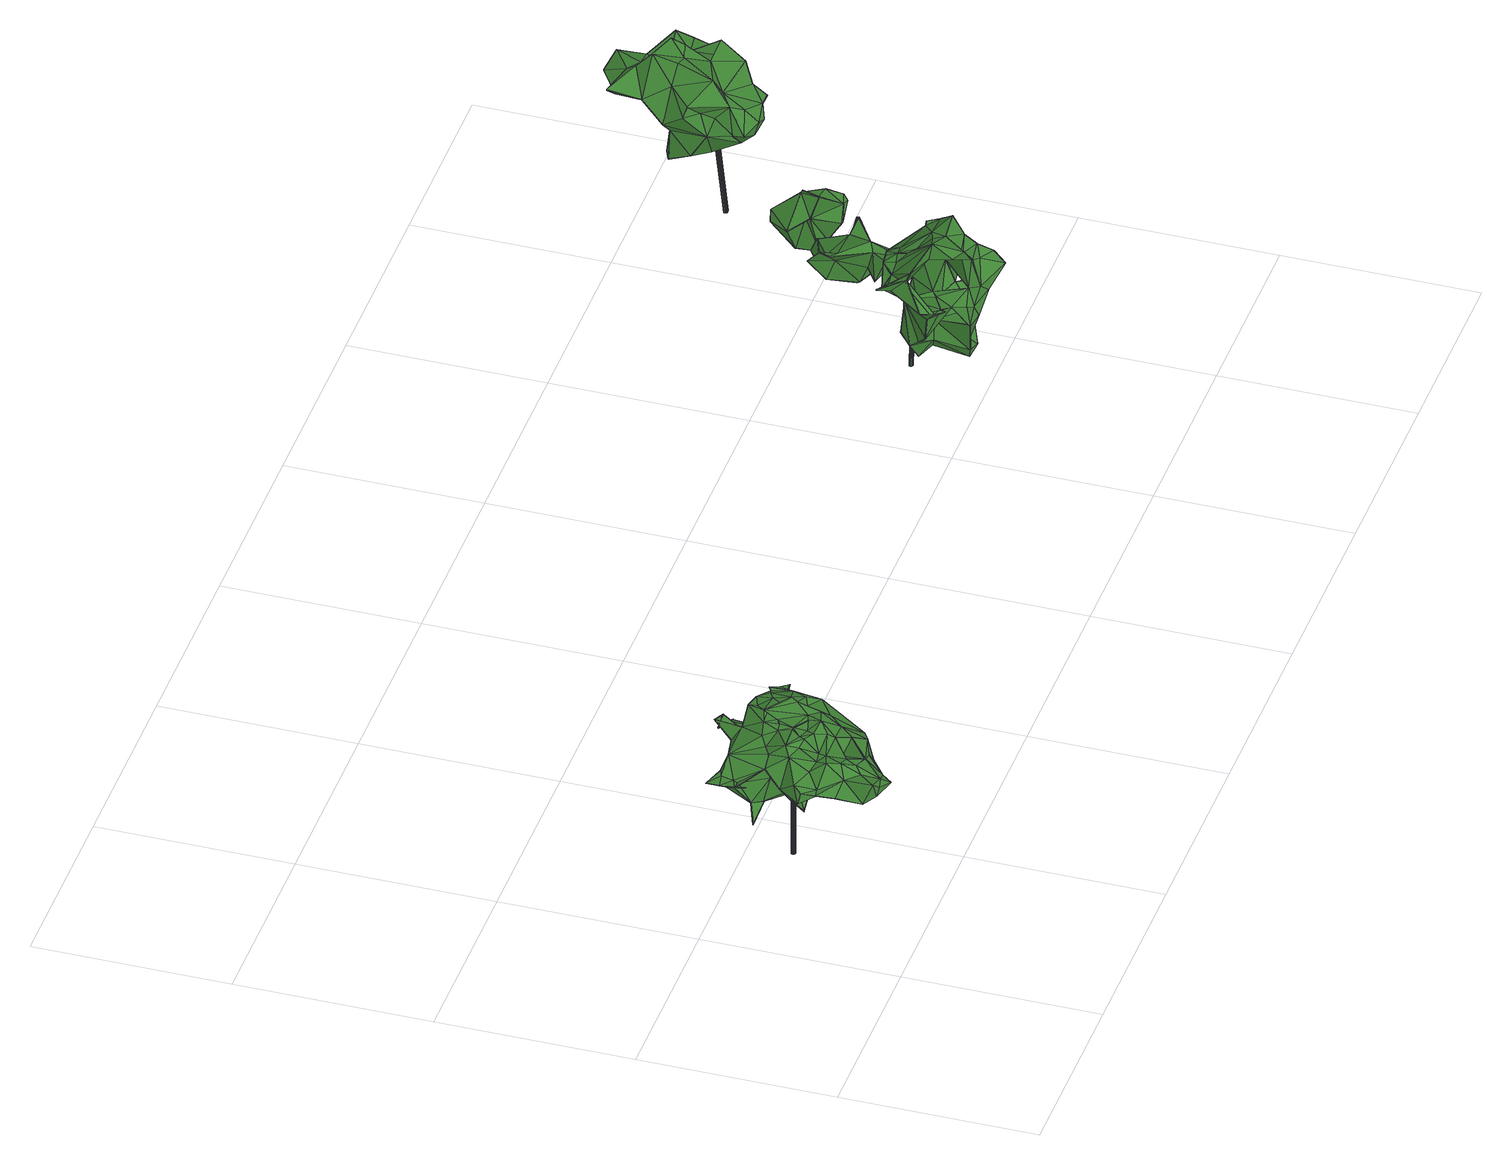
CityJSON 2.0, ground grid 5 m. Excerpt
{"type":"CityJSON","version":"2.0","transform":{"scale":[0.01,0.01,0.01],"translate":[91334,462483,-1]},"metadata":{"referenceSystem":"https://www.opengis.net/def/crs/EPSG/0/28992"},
"CityObjects":{
"tree1":{"type":"SolitaryVegetationObject","attributes":{"gtid":328,"crown_width_m":4.35,"crown_median_z":3.22,"trunk_H_m":3.16,"trunk_DBH_m":0.113,"trunk_radius_m":0.0563,"trunk_base_height_m":0.06,"original_gtid":"334"},"geometry":[{"type":"Solid","lod":"3","boundaries":[[[[0,1,2]],[[3,4,5]],[[6,7,8]],[[4,9,10]],[[11,12,13]],[[14,15,16]],[[17,18,19]],[[20,21,22]],[[3,5,23]],[[24,25,26]],[[27,28,29]],[[30,29,28]],[[31,32,33]],[[34,35,16]],[[26,25,36]],[[14,37,15]],[[38,15,37]],[[39,40,41]],[[42,43,44]],[[45,46,47]],[[36,48,49]],[[50,51,52]],[[52,53,50]],[[54,55,56]],[[54,56,57]],[[58,59,60]],[[61,62,63]],[[64,65,66]],[[67,64,66]],[[68,69,70]],[[4,71,9]],[[72,19,73]],[[74,75,76]],[[77,78,16]],[[79,80,81]],[[78,34,16]],[[82,83,84]],[[85,86,87]],[[85,87,41]],[[71,4,3]],[[88,89,90]],[[19,72,91]],[[92,91,72]],[[93,33,94]],[[95,96,13]],[[97,98,99]],[[99,100,97]],[[2,101,34]],[[102,103,104]],[[102,104,105]],[[54,106,107]],[[55,54,107]],[[108,28,41]],[[109,110,111]],[[112,113,114]],[[115,116,108]],[[99,106,54]],[[117,118,119]],[[34,101,35]],[[90,115,88]],[[16,35,14]],[[41,28,85]],[[36,49,26]],[[49,70,11]],[[120,80,48]],[[121,57,122]],[[123,18,17]],[[67,124,110]],[[57,100,54]],[[99,54,100]],[[125,126,127]],[[119,126,125]],[[128,129,0]],[[130,23,91]],[[131,117,119]],[[132,133,134]],[[135,136,137]],[[135,137,138]],[[107,99,98]],[[139,140,141]],[[0,142,1]],[[0,143,142]],[[68,13,96]],[[131,144,117]],[[70,69,12]],[[31,145,146]],[[147,148,149]],[[89,150,151]],[[152,153,51]],[[10,5,4]],[[99,107,106]],[[97,95,12]],[[84,154,155]],[[83,154,84]],[[94,156,157]],[[158,159,160]],[[128,0,161]],[[128,161,162]],[[163,164,165]],[[112,157,156]],[[112,156,33]],[[166,87,86]],[[16,167,77]],[[8,151,168]],[[8,142,151]],[[169,170,171]],[[172,78,77]],[[59,173,60]],[[78,174,175]],[[71,175,174]],[[122,57,176]],[[131,119,125]],[[70,48,80]],[[49,48,70]],[[9,177,10]],[[178,177,9]],[[162,165,179]],[[180,181,103]],[[80,79,63]],[[93,182,145]],[[171,183,184]],[[185,186,187]],[[138,149,135]],[[149,148,135]],[[162,144,131]],[[100,57,188]],[[35,101,6]],[[189,190,105]],[[147,44,191]],[[192,181,180]],[[34,78,157]],[[193,28,27]],[[194,190,189]],[[194,111,195]],[[148,191,135]],[[14,168,188]],[[196,197,198]],[[40,198,197]],[[40,197,196]],[[178,159,158]],[[123,178,158]],[[199,139,200]],[[139,141,200]],[[201,188,168]],[[175,202,158]],[[43,118,203]],[[43,203,44]],[[204,205,206]],[[25,24,74]],[[147,191,148]],[[20,22,207]],[[208,209,112]],[[9,159,178]],[[51,50,152]],[[145,182,146]],[[103,210,211]],[[212,38,189]],[[212,189,181]],[[163,213,214]],[[192,215,167]],[[216,169,217]],[[134,137,136]],[[218,119,219]],[[218,219,67]],[[220,196,221]],[[3,202,71]],[[139,199,193]],[[60,173,222]],[[60,222,223]],[[8,168,6]],[[66,224,225]],[[20,226,184]],[[12,98,97]],[[227,149,138]],[[9,174,159]],[[135,133,136]],[[228,136,132]],[[53,52,153]],[[172,174,78]],[[38,37,229]],[[14,229,37]],[[23,202,3]],[[5,91,23]],[[227,42,149]],[[67,42,227]],[[23,230,202]],[[231,230,23]],[[196,232,110]],[[218,233,119]],[[98,69,107]],[[142,8,1]],[[58,60,30]],[[2,1,7]],[[178,123,17]],[[173,59,192]],[[123,173,192]],[[59,154,31]],[[58,154,59]],[[124,234,195]],[[235,194,121]],[[149,42,147]],[[44,147,42]],[[41,204,108]],[[230,222,173]],[[39,166,40]],[[115,58,116]],[[212,15,38]],[[208,161,209]],[[0,209,161]],[[236,204,206]],[[158,173,123]],[[204,220,205]],[[237,164,238]],[[168,150,201]],[[202,175,71]],[[239,234,224]],[[105,234,239]],[[32,112,33]],[[193,240,241]],[[193,241,139]],[[242,243,176]],[[242,176,55]],[[157,112,34]],[[193,244,245]],[[168,151,150]],[[132,136,133]],[[51,153,52]],[[100,188,246]],[[77,215,160]],[[172,77,159]],[[237,118,164]],[[105,247,234]],[[248,244,199]],[[193,199,244]],[[192,167,181]],[[75,249,250]],[[14,188,57]],[[195,110,124]],[[11,70,12]],[[58,251,154]],[[90,154,251]],[[64,252,45]],[[204,253,220]],[[171,184,217]],[[171,217,169]],[[77,167,215]],[[15,212,167]],[[15,167,16]],[[115,251,58]],[[90,251,115]],[[118,53,254]],[[168,14,6]],[[14,35,6]],[[199,214,248]],[[255,96,246]],[[2,7,101]],[[224,210,102]],[[103,102,210]],[[13,63,11]],[[122,256,121]],[[6,101,7]],[[12,69,98]],[[191,254,133]],[[135,191,133]],[[153,254,53]],[[153,152,254]],[[133,254,152]],[[163,208,213]],[[162,257,128]],[[34,114,2]],[[169,86,258]],[[216,86,169]],[[24,187,75]],[[184,183,20]],[[259,207,260]],[[261,65,200]],[[261,200,141]],[[200,65,64]],[[18,262,19]],[[245,28,193]],[[115,236,206]],[[263,32,31]],[[132,134,228]],[[100,95,97]],[[264,265,266]],[[118,179,164]],[[117,179,118]],[[204,236,108]],[[176,56,55]],[[267,210,224]],[[27,223,193]],[[19,262,73]],[[261,73,262]],[[64,268,269]],[[176,57,56]],[[195,111,110]],[[80,120,49]],[[245,244,82]],[[81,232,196]],[[159,174,172]],[[92,72,140]],[[141,140,72]],[[79,270,271]],[[207,270,20]],[[253,204,41]],[[196,253,40]],[[103,211,180]],[[18,180,211]],[[81,11,120]],[[36,25,74]],[[218,110,249]],[[67,110,218]],[[112,114,34]],[[266,272,264]],[[50,238,163]],[[137,134,133]],[[137,133,64]],[[228,134,136]],[[71,174,9]],[[31,146,59]],[[59,146,158]],[[273,223,222]],[[175,158,146]],[[163,214,47]],[[163,47,50]],[[68,242,69]],[[92,274,130]],[[33,93,145]],[[33,145,31]],[[242,107,69]],[[242,55,107]],[[246,96,95]],[[79,271,143]],[[63,79,143]],[[265,255,188]],[[157,78,94]],[[67,219,43]],[[53,237,50]],[[220,253,196]],[[244,214,213]],[[198,40,184]],[[74,81,120]],[[42,67,43]],[[40,217,184]],[[24,185,187]],[[17,19,91]],[[11,63,62]],[[10,91,5]],[[130,91,92]],[[39,87,166]],[[47,46,50]],[[142,275,276]],[[86,216,166]],[[263,208,32]],[[82,244,208]],[[82,208,263]],[[7,1,8]],[[180,18,192]],[[123,192,18]],[[108,236,115]],[[240,277,241]],[[14,57,229]],[[163,278,208]],[[203,254,191]],[[80,63,13]],[[254,203,118]],[[201,265,188]],[[45,152,46]],[[122,243,256]],[[11,80,49]],[[196,198,81]],[[161,208,278]],[[121,229,57]],[[224,234,225]],[[162,278,165]],[[161,278,162]],[[165,278,163]],[[266,265,201]],[[255,265,242]],[[264,242,265]],[[242,264,243]],[[94,78,182]],[[94,182,93]],[[248,214,244]],[[133,252,64]],[[151,279,90]],[[155,90,279]],[[155,279,151]],[[175,182,78]],[[155,151,142]],[[137,268,138]],[[227,138,268]],[[196,109,272]],[[94,33,156]],[[189,38,194]],[[194,38,121]],[[21,183,171]],[[261,224,66]],[[237,238,50]],[[261,66,65]],[[67,227,268]],[[155,276,84]],[[223,240,193]],[[257,63,129]],[[257,129,128]],[[141,73,261]],[[195,247,190]],[[263,83,82]],[[212,181,167]],[[124,225,234]],[[109,111,243]],[[243,264,109]],[[184,226,198]],[[206,205,207]],[[67,66,225]],[[67,225,124]],[[234,247,195]],[[81,80,11]],[[151,90,89]],[[125,62,61]],[[125,61,131]],[[239,224,102]],[[239,102,105]],[[160,215,192]],[[103,181,104]],[[88,280,89]],[[259,88,207]],[[207,88,206]],[[259,280,88]],[[64,45,200]],[[131,257,162]],[[139,241,274]],[[255,242,68]],[[255,68,96]],[[261,267,224]],[[140,139,274]],[[140,274,92]],[[72,73,141]],[[240,231,277]],[[23,277,231]],[[130,277,23]],[[130,274,277]],[[208,112,32]],[[61,63,257]],[[61,257,131]],[[127,281,125]],[[41,40,253]],[[202,282,158]],[[45,199,200]],[[283,275,271]],[[109,196,110]],[[264,272,109]],[[38,229,121]],[[220,284,205]],[[207,205,284]],[[150,283,201]],[[201,283,266]],[[272,283,285]],[[266,283,272]],[[249,110,250]],[[74,48,36]],[[152,252,133]],[[45,252,152]],[[21,20,183]],[[249,233,218]],[[283,271,270]],[[155,154,90]],[[283,270,207]],[[223,29,60]],[[30,60,29]],[[119,233,126]],[[127,126,233]],[[127,233,249]],[[250,110,232]],[[249,75,127]],[[27,29,223]],[[62,120,11]],[[49,185,26]],[[26,185,24]],[[125,281,186]],[[250,76,75]],[[39,41,87]],[[75,74,24]],[[281,127,186]],[[81,74,76]],[[260,207,275]],[[271,275,142]],[[0,2,209]],[[142,276,155]],[[207,276,275]],[[115,206,88]],[[53,118,237]],[[169,286,287]],[[262,267,261]],[[259,260,280]],[[146,182,175]],[[0,129,143]],[[63,143,129]],[[44,288,191]],[[267,211,210]],[[280,260,89]],[[89,260,150]],[[285,283,207]],[[118,43,219]],[[220,221,285]],[[118,219,119]],[[199,47,214]],[[22,276,207]],[[260,275,150]],[[283,150,275]],[[271,142,143]],[[31,154,263]],[[263,154,83]],[[285,207,284]],[[285,284,220]],[[50,46,152]],[[274,241,277]],[[244,213,208]],[[231,273,230]],[[240,273,231]],[[245,286,28]],[[85,286,86]],[[287,286,245]],[[82,287,245]],[[287,82,84]],[[28,286,85]],[[268,137,269]],[[86,286,258]],[[169,258,286]],[[158,282,173]],[[230,173,282]],[[230,282,202]],[[45,47,199]],[[2,114,113]],[[209,2,113]],[[209,113,112]],[[198,226,81]],[[79,81,226]],[[127,187,186]],[[75,187,127]],[[79,226,270]],[[22,21,276]],[[21,84,276]],[[232,76,250]],[[232,81,76]],[[20,270,226]],[[70,80,68]],[[68,80,13]],[[165,164,179]],[[12,95,13]],[[246,95,100]],[[189,289,181]],[[105,289,189]],[[111,290,243]],[[243,290,256]],[[188,255,246]],[[122,176,243]],[[67,268,64]],[[159,77,160]],[[59,158,160]],[[59,160,192]],[[185,49,120]],[[125,120,62]],[[186,185,120]],[[186,120,125]],[[291,170,287]],[[169,287,170]],[[272,285,221]],[[272,221,196]],[[240,223,273]],[[291,287,84]],[[247,105,190]],[[21,291,84]],[[120,48,74]],[[235,121,256]],[[235,256,194]],[[64,269,137]],[[91,10,177]],[[91,177,17]],[[17,177,178]],[[216,217,166]],[[166,217,40]],[[163,238,164]],[[273,222,230]],[[194,290,111]],[[256,290,194]],[[144,179,117]],[[162,179,144]],[[28,292,30]],[[58,30,292]],[[58,292,116]],[[108,292,28]],[[116,292,108]],[[18,211,262]],[[267,262,211]],[[190,194,293]],[[171,170,21]],[[291,21,170]],[[105,104,289]],[[181,289,104]],[[190,293,195]],[[195,293,194]],[[203,191,288]],[[44,203,288]],[[294,295,296]],[[294,296,297]],[[297,296,298]],[[297,298,299]],[[296,295,300]],[[296,300,298]],[[298,300,301]],[[298,301,299]],[[300,295,302]],[[300,302,301]],[[301,302,303]],[[301,303,299]],[[302,295,304]],[[302,304,303]],[[303,304,305]],[[303,305,299]],[[304,295,306]],[[304,306,305]],[[305,306,307]],[[305,307,299]],[[306,295,308]],[[306,308,307]],[[307,308,309]],[[307,309,299]],[[308,295,310]],[[308,310,309]],[[309,310,311]],[[309,311,299]],[[310,295,312]],[[310,312,311]],[[311,312,313]],[[311,313,299]],[[312,295,314]],[[312,314,313]],[[313,314,315]],[[313,315,299]],[[314,295,316]],[[314,316,315]],[[315,316,317]],[[315,317,299]],[[316,295,318]],[[316,318,317]],[[317,318,319]],[[317,319,299]],[[318,295,320]],[[318,320,319]],[[319,320,321]],[[319,321,299]],[[320,295,322]],[[320,322,321]],[[321,322,323]],[[321,323,299]],[[322,295,324]],[[322,324,323]],[[323,324,325]],[[323,325,299]],[[324,295,326]],[[324,326,325]],[[325,326,327]],[[325,327,299]],[[326,295,328]],[[326,328,327]],[[327,328,329]],[[327,329,299]],[[328,295,330]],[[328,330,329]],[[329,330,331]],[[329,331,299]],[[330,295,332]],[[330,332,331]],[[331,332,333]],[[331,333,299]],[[332,295,334]],[[332,334,333]],[[333,334,335]],[[333,335,299]],[[334,295,336]],[[334,336,335]],[[335,336,337]],[[335,337,299]],[[336,295,338]],[[336,338,337]],[[337,338,339]],[[337,339,299]],[[338,295,340]],[[338,340,339]],[[339,340,341]],[[339,341,299]],[[340,295,342]],[[340,342,341]],[[341,342,343]],[[341,343,299]],[[342,295,294]],[[342,294,343]],[[343,294,297]],[[343,297,299]]]]}]},
"tree2":{"type":"SolitaryVegetationObject","attributes":{"gtid":345,"crown_width_m":4.37,"crown_median_z":1.67,"trunk_H_m":2.54,"trunk_DBH_m":0.0975,"trunk_radius_m":0.0487,"trunk_base_height_m":-0.87,"original_gtid":"351"},"geometry":[{"type":"Solid","lod":"3","boundaries":[[[[344,345,346]],[[347,348,349]],[[350,351,352]],[[353,354,355]],[[356,357,358]],[[359,360,361]],[[359,362,360]],[[363,364,365]],[[366,367,355]],[[368,369,370]],[[368,370,371]],[[372,373,374]],[[375,376,377]],[[378,379,380]],[[378,380,381]],[[355,382,366]],[[383,384,385]],[[385,386,387]],[[388,389,390]],[[391,392,393]],[[394,393,392]],[[377,395,396]],[[377,396,397]],[[398,399,400]],[[401,402,384]],[[375,403,404]],[[405,406,407]],[[408,349,389]],[[409,410,401]],[[378,411,379]],[[412,390,413]],[[388,390,412]],[[414,415,416]],[[417,418,419]],[[404,420,412]],[[401,410,405]],[[404,421,422]],[[423,354,353]],[[424,425,426]],[[427,356,358]],[[402,401,405]],[[428,429,430]],[[431,432,433]],[[434,351,374]],[[435,436,373]],[[426,364,437]],[[438,439,440]],[[438,440,441]],[[370,369,442]],[[443,444,352]],[[445,411,446]],[[447,448,449]],[[423,450,354]],[[451,434,452]],[[453,427,358]],[[454,355,354]],[[353,355,367]],[[371,455,456]],[[407,386,385]],[[457,458,459]],[[435,373,372]],[[410,423,353]],[[345,414,416]],[[449,448,363]],[[460,360,461]],[[381,462,378]],[[359,361,463]],[[464,465,371]],[[404,412,466]],[[467,468,469]],[[441,440,470]],[[375,377,403]],[[441,416,415]],[[454,382,355]],[[353,367,406]],[[353,406,410]],[[404,466,375]],[[407,385,402]],[[470,346,416]],[[447,471,350]],[[472,436,435]],[[473,472,435]],[[474,475,361]],[[413,394,400]],[[476,477,450]],[[454,450,477]],[[478,479,480]],[[481,348,482]],[[483,348,347]],[[400,412,413]],[[372,473,435]],[[394,392,484]],[[394,484,485]],[[349,460,347]],[[486,419,418]],[[431,377,432]],[[370,442,464]],[[450,487,488]],[[489,490,491]],[[492,493,447]],[[430,471,493]],[[445,457,494]],[[445,494,495]],[[468,386,469]],[[364,425,345]],[[376,494,457]],[[496,415,414]],[[497,395,491]],[[384,402,385]],[[495,417,445]],[[498,417,495]],[[469,477,467]],[[454,477,382]],[[499,492,447]],[[388,412,420]],[[407,402,405]],[[400,500,398]],[[456,437,371]],[[496,501,415]],[[389,502,439]],[[371,503,455]],[[352,455,503]],[[465,443,371]],[[474,361,360]],[[389,349,348]],[[369,368,504]],[[363,365,505]],[[493,471,447]],[[389,348,502]],[[371,443,503]],[[506,507,508]],[[509,508,507]],[[509,507,506]],[[499,350,471]],[[499,434,350]],[[510,450,511]],[[510,487,450]],[[387,468,467]],[[512,511,513]],[[510,511,512]],[[514,515,482]],[[428,430,493]],[[496,414,499]],[[387,386,468]],[[400,394,485]],[[447,459,498]],[[500,399,398]],[[504,368,344]],[[485,500,400]],[[482,516,481]],[[434,451,351]],[[351,451,352]],[[447,498,485]],[[369,504,463]],[[491,490,517]],[[518,359,519]],[[364,426,425]],[[520,521,384]],[[406,477,522]],[[500,498,495]],[[503,443,352]],[[458,486,523]],[[345,416,346]],[[508,431,433]],[[508,433,356]],[[472,473,524]],[[473,351,524]],[[457,395,376]],[[518,519,344]],[[520,486,446]],[[395,444,525]],[[356,506,508]],[[347,464,526]],[[393,527,391]],[[359,463,519]],[[345,365,364]],[[426,451,452]],[[399,528,400]],[[356,433,432]],[[506,453,509]],[[449,505,365]],[[524,351,350]],[[441,415,501]],[[481,516,529]],[[482,529,516]],[[389,439,390]],[[389,388,420]],[[513,488,487]],[[463,475,526]],[[513,511,530]],[[470,416,441]],[[403,431,404]],[[403,377,431]],[[385,478,531]],[[498,500,485]],[[389,421,508]],[[431,508,421]],[[456,455,451]],[[427,506,356]],[[453,358,357]],[[453,357,474]],[[518,517,490]],[[506,427,453]],[[356,347,357]],[[356,464,347]],[[406,522,386]],[[529,497,491]],[[375,494,376]],[[356,432,464]],[[470,440,481]],[[502,481,440]],[[344,346,470]],[[412,400,528]],[[348,481,502]],[[389,509,408]],[[444,443,465]],[[500,528,399]],[[470,532,496]],[[389,508,509]],[[524,373,436]],[[524,434,373]],[[533,352,444]],[[368,371,437]],[[437,363,368]],[[345,425,534]],[[414,345,534]],[[534,425,424]],[[530,410,409]],[[498,523,418]],[[526,442,369]],[[369,463,526]],[[376,395,377]],[[496,532,535]],[[437,456,451]],[[437,451,426]],[[451,455,352]],[[350,352,533]],[[478,385,387]],[[434,524,350]],[[354,450,454]],[[492,428,493]],[[536,383,531]],[[471,429,499]],[[499,429,492]],[[428,492,429]],[[430,429,471]],[[362,518,526]],[[363,437,364]],[[434,537,452]],[[496,538,470]],[[538,539,365]],[[367,540,406]],[[366,540,367]],[[385,531,383]],[[521,409,401]],[[474,360,460]],[[474,460,453]],[[524,436,472]],[[387,479,478]],[[446,458,457]],[[446,486,458]],[[446,411,520]],[[382,477,366]],[[476,467,477]],[[470,529,484]],[[447,484,529]],[[384,521,401]],[[381,530,409]],[[513,380,379]],[[362,461,360]],[[426,452,537]],[[499,414,534]],[[499,534,424]],[[347,461,357]],[[474,357,461]],[[526,461,362]],[[481,529,470]],[[460,461,347]],[[375,495,494]],[[406,386,407]],[[363,344,368]],[[405,541,406]],[[410,406,541]],[[470,491,517]],[[530,381,380]],[[530,380,513]],[[421,389,422]],[[459,523,498]],[[457,445,446]],[[459,444,395]],[[515,529,482]],[[408,509,453]],[[447,542,459]],[[350,542,447]],[[350,533,542]],[[467,476,488]],[[520,411,521]],[[486,418,523]],[[375,466,495]],[[488,476,450]],[[514,497,515]],[[464,442,526]],[[515,497,529]],[[459,542,444]],[[533,444,542]],[[395,525,491]],[[464,444,465]],[[371,370,464]],[[457,459,395]],[[495,466,528]],[[495,528,500]],[[397,432,377]],[[417,419,379]],[[466,412,528]],[[517,518,344]],[[517,344,470]],[[359,518,362]],[[381,543,462]],[[521,543,409]],[[521,462,543]],[[409,543,381]],[[418,417,498]],[[502,440,439]],[[469,522,477]],[[458,523,459]],[[384,536,520]],[[383,536,384]],[[486,520,536]],[[514,483,397]],[[348,483,514]],[[482,348,514]],[[393,438,544]],[[545,438,393]],[[496,449,539]],[[525,489,491]],[[397,483,489]],[[397,489,432]],[[432,489,464]],[[464,489,444]],[[444,489,525]],[[519,504,344]],[[526,489,347]],[[518,489,526]],[[483,347,489]],[[531,478,480]],[[531,480,479]],[[531,479,536]],[[387,536,479]],[[391,527,501]],[[463,504,519]],[[518,490,489]],[[450,423,511]],[[499,546,434]],[[434,546,537]],[[424,537,546]],[[361,475,463]],[[387,513,536]],[[547,413,390]],[[499,449,496]],[[447,449,499]],[[467,488,387]],[[513,387,488]],[[462,521,411]],[[462,411,378]],[[344,365,345]],[[413,547,394]],[[393,394,547]],[[547,390,548]],[[547,548,545]],[[365,344,538]],[[404,431,421]],[[397,396,514]],[[497,396,395]],[[514,396,497]],[[408,460,349]],[[453,460,408]],[[363,448,344]],[[491,470,448]],[[529,448,447]],[[491,448,529]],[[344,448,538]],[[538,448,470]],[[501,527,544]],[[410,541,405]],[[379,411,417]],[[445,417,411]],[[484,532,470]],[[496,535,501]],[[365,539,449]],[[501,535,391]],[[496,539,538]],[[373,434,374]],[[351,473,374]],[[473,372,374]],[[366,477,540]],[[379,419,513]],[[510,512,513]],[[513,487,510]],[[526,475,461]],[[474,461,475]],[[363,505,449]],[[426,537,424]],[[536,419,486]],[[513,419,536]],[[410,511,423]],[[530,511,410]],[[441,544,438]],[[501,544,441]],[[532,484,535]],[[392,535,484]],[[392,391,535]],[[389,420,422]],[[420,404,422]],[[390,439,548]],[[547,545,393]],[[406,540,477]],[[485,549,447]],[[484,549,485]],[[484,447,549]],[[393,544,527]],[[424,546,499]],[[438,548,439]],[[545,548,438]],[[386,522,469]],[[550,551,552]],[[550,552,553]],[[553,552,554]],[[553,554,555]],[[552,551,556]],[[552,556,554]],[[554,556,557]],[[554,557,555]],[[556,551,558]],[[556,558,557]],[[557,558,559]],[[557,559,555]],[[558,551,560]],[[558,560,559]],[[559,560,561]],[[559,561,555]],[[560,551,562]],[[560,562,561]],[[561,562,563]],[[561,563,555]],[[562,551,564]],[[562,564,563]],[[563,564,565]],[[563,565,555]],[[564,551,566]],[[564,566,565]],[[565,566,567]],[[565,567,555]],[[566,551,568]],[[566,568,567]],[[567,568,569]],[[567,569,555]],[[568,551,570]],[[568,570,569]],[[569,570,571]],[[569,571,555]],[[570,551,572]],[[570,572,571]],[[571,572,573]],[[571,573,555]],[[572,551,574]],[[572,574,573]],[[573,574,575]],[[573,575,555]],[[574,551,576]],[[574,576,575]],[[575,576,577]],[[575,577,555]],[[576,551,578]],[[576,578,577]],[[577,578,579]],[[577,579,555]],[[578,551,580]],[[578,580,579]],[[579,580,581]],[[579,581,555]],[[580,551,582]],[[580,582,581]],[[582,551,583]],[[582,583,581]],[[581,583,584]],[[581,584,555]],[[583,551,585]],[[583,585,584]],[[584,585,586]],[[584,586,555]],[[585,551,587]],[[585,587,586]],[[586,587,588]],[[586,588,555]],[[587,551,589]],[[587,589,588]],[[588,589,590]],[[588,590,555]],[[589,551,591]],[[589,591,590]],[[590,591,592]],[[590,592,555]],[[591,551,593]],[[591,593,592]],[[592,593,594]],[[592,594,555]],[[593,551,595]],[[593,595,594]],[[594,595,596]],[[594,596,555]],[[595,551,597]],[[595,597,596]],[[596,597,598]],[[596,598,555]],[[597,551,550]],[[597,550,598]],[[598,550,553]],[[598,553,555]]]]}]},
"tree3":{"type":"SolitaryVegetationObject","attributes":{"gtid":329,"crown_width_m":4.54,"crown_median_z":1.99,"trunk_H_m":2.86,"trunk_DBH_m":0.11,"trunk_radius_m":0.0551,"trunk_base_height_m":-0.87,"original_gtid":"335"},"geometry":[{"type":"Solid","lod":"3","boundaries":[[[[599,600,601]],[[601,602,603]],[[601,603,604]],[[605,606,607]],[[599,608,600]],[[609,610,611]],[[611,612,613]],[[614,615,616]],[[617,618,619]],[[616,618,617]],[[620,621,612]],[[622,623,624]],[[624,625,622]],[[626,627,628]],[[629,630,631]],[[632,633,634]],[[635,636,637]],[[615,638,616]],[[639,616,638]],[[639,638,615]],[[630,640,631]],[[601,641,642]],[[643,641,601]],[[644,601,604]],[[645,646,647]],[[648,649,650]],[[651,652,653]],[[643,652,641]],[[612,621,654]],[[617,614,616]],[[655,656,605]],[[657,605,656]],[[610,658,611]],[[618,659,660]],[[661,662,663]],[[664,629,631]],[[665,657,666]],[[667,668,637]],[[669,601,600]],[[670,671,604]],[[663,606,665]],[[672,673,625]],[[665,605,657]],[[674,675,676]],[[674,676,677]],[[678,637,679]],[[680,676,675]],[[681,682,683]],[[682,684,683]],[[683,685,681]],[[683,684,686]],[[687,645,688]],[[665,666,663]],[[625,673,689]],[[690,691,692]],[[617,619,677]],[[693,694,695]],[[610,609,696]],[[616,697,696]],[[665,606,605]],[[657,649,666]],[[698,649,657]],[[686,684,652]],[[601,669,643]],[[662,699,700]],[[637,668,701]],[[702,698,657]],[[703,704,705]],[[704,703,706]],[[688,707,708]],[[689,623,625]],[[686,652,669]],[[615,626,704]],[[636,679,637]],[[627,626,709]],[[676,710,614]],[[608,711,712]],[[624,713,625]],[[636,692,679]],[[714,715,716]],[[618,660,619]],[[650,698,702]],[[663,662,606]],[[717,602,642]],[[698,650,649]],[[695,694,655]],[[717,642,651]],[[718,670,719]],[[720,721,722]],[[696,697,723]],[[724,692,636]],[[722,725,726]],[[727,728,681]],[[688,708,687]],[[699,713,693]],[[602,621,719]],[[696,618,616]],[[729,702,657]],[[727,668,728]],[[727,608,668]],[[655,605,607]],[[632,612,654]],[[637,701,635]],[[653,640,717]],[[653,717,651]],[[730,689,673]],[[635,701,636]],[[668,608,701]],[[601,644,711]],[[670,718,691]],[[728,731,732]],[[728,732,707]],[[650,702,729]],[[632,613,612]],[[632,634,613]],[[608,681,685]],[[733,713,734]],[[636,712,711]],[[701,712,636]],[[663,735,661]],[[721,720,736]],[[649,648,735]],[[678,710,680]],[[737,738,730]],[[642,602,601]],[[655,694,656]],[[729,656,694]],[[707,688,739]],[[709,615,678]],[[719,670,603]],[[719,603,602]],[[695,655,606]],[[655,607,606]],[[668,731,728]],[[609,618,696]],[[609,659,618]],[[740,629,741]],[[709,626,615]],[[675,736,742]],[[649,735,666]],[[663,666,735]],[[619,647,677]],[[632,654,633]],[[719,621,743]],[[634,633,630]],[[717,630,633]],[[631,640,653]],[[744,673,672]],[[745,744,672]],[[653,645,631]],[[664,631,645]],[[676,746,677]],[[630,717,640]],[[633,654,621]],[[633,621,602]],[[620,743,621]],[[718,692,691]],[[747,652,684]],[[708,726,687]],[[747,653,652]],[[689,748,623]],[[727,681,608]],[[682,749,750]],[[751,694,624]],[[623,751,624]],[[726,708,732]],[[667,680,742]],[[719,706,703]],[[719,703,718]],[[623,622,625]],[[691,690,671]],[[691,671,670]],[[701,608,712]],[[706,697,616]],[[630,629,740]],[[679,692,709]],[[664,752,741]],[[718,627,692]],[[674,677,647]],[[674,647,687]],[[717,633,602]],[[716,748,714]],[[611,613,609]],[[604,603,670]],[[747,645,653]],[[688,645,747]],[[684,682,747]],[[747,739,688]],[[682,739,747]],[[739,750,707]],[[706,639,704]],[[753,628,754]],[[707,750,749]],[[682,750,739]],[[738,748,730]],[[738,714,748]],[[657,656,729]],[[630,740,634]],[[608,601,711]],[[754,705,626]],[[650,738,737]],[[650,737,648]],[[623,748,751]],[[716,751,748]],[[714,738,715]],[[661,745,733]],[[728,749,755]],[[728,755,681]],[[751,729,694]],[[624,694,693]],[[686,685,683]],[[677,746,617]],[[611,723,612]],[[617,746,614]],[[732,708,707]],[[756,757,758]],[[752,758,757]],[[752,757,756]],[[659,756,660]],[[614,746,676]],[[679,709,759]],[[718,703,628]],[[718,628,627]],[[637,678,667]],[[667,678,680]],[[709,678,759]],[[697,706,743]],[[697,743,620]],[[719,743,706]],[[634,740,659]],[[740,756,659]],[[687,725,674]],[[722,721,725]],[[726,725,687]],[[716,715,751]],[[729,751,715]],[[748,689,730]],[[681,755,682]],[[749,682,755]],[[735,745,661]],[[672,625,733]],[[742,736,720]],[[729,715,650]],[[650,715,738]],[[674,725,721]],[[659,613,634]],[[659,609,613]],[[675,721,736]],[[625,713,733]],[[726,732,722]],[[760,628,703]],[[675,742,680]],[[626,753,754]],[[740,741,756]],[[754,760,705]],[[685,686,600]],[[685,600,608]],[[690,692,724]],[[709,692,627]],[[662,661,734]],[[662,734,699]],[[713,699,734]],[[626,628,753]],[[760,703,705]],[[693,695,700]],[[693,700,699]],[[707,749,728]],[[745,672,733]],[[735,761,745]],[[648,761,735]],[[662,700,695]],[[674,721,675]],[[687,646,645]],[[667,731,668]],[[742,731,667]],[[742,720,731]],[[696,723,610]],[[658,610,723]],[[732,731,722]],[[720,722,731]],[[612,723,620]],[[658,723,611]],[[620,723,697]],[[754,628,760]],[[599,762,608]],[[626,705,704]],[[693,713,624]],[[601,608,762]],[[601,762,599]],[[678,679,759]],[[647,646,687]],[[676,680,710]],[[690,711,671]],[[690,724,711]],[[664,741,629]],[[619,660,647]],[[669,652,643]],[[652,651,641]],[[642,641,651]],[[756,741,752]],[[758,647,660]],[[758,752,645]],[[758,645,647]],[[733,734,661]],[[645,752,664]],[[669,600,686]],[[660,756,758]],[[616,639,706]],[[615,704,639]],[[614,710,615]],[[678,615,710]],[[724,636,711]],[[644,604,671]],[[644,671,711]],[[737,761,648]],[[730,761,737]],[[695,606,662]],[[745,761,744]],[[673,744,761]],[[673,761,730]],[[763,764,765]],[[763,765,766]],[[766,765,767]],[[766,767,768]],[[765,764,769]],[[765,769,767]],[[767,769,770]],[[767,770,768]],[[769,764,771]],[[769,771,770]],[[770,771,772]],[[770,772,768]],[[771,764,773]],[[771,773,772]],[[772,773,774]],[[772,774,768]],[[773,764,775]],[[773,775,774]],[[774,775,776]],[[774,776,768]],[[775,764,777]],[[775,777,776]],[[776,777,778]],[[776,778,768]],[[777,764,779]],[[777,779,778]],[[778,779,780]],[[778,780,768]],[[779,764,781]],[[779,781,780]],[[780,781,782]],[[780,782,768]],[[781,764,783]],[[781,783,782]],[[782,783,784]],[[782,784,768]],[[783,764,785]],[[783,785,784]],[[784,785,786]],[[784,786,768]],[[785,764,787]],[[785,787,786]],[[786,787,788]],[[786,788,768]],[[787,764,789]],[[787,789,788]],[[788,789,790]],[[788,790,768]],[[789,764,791]],[[789,791,790]],[[790,791,792]],[[790,792,768]],[[791,764,793]],[[791,793,792]],[[792,793,794]],[[792,794,768]],[[793,764,795]],[[793,795,794]],[[794,795,796]],[[794,796,768]],[[795,764,797]],[[795,797,796]],[[796,797,798]],[[796,798,768]],[[797,764,799]],[[797,799,798]],[[798,799,800]],[[798,800,768]],[[799,764,801]],[[799,801,800]],[[800,801,802]],[[800,802,768]],[[801,764,803]],[[801,803,802]],[[802,803,804]],[[802,804,768]],[[803,764,805]],[[803,805,804]],[[804,805,806]],[[804,806,768]],[[805,764,807]],[[805,807,806]],[[806,807,808]],[[806,808,768]],[[807,764,809]],[[807,809,808]],[[808,809,810]],[[808,810,768]],[[809,764,811]],[[809,811,810]],[[810,811,812]],[[810,812,768]],[[811,764,763]],[[811,763,812]],[[812,763,766]],[[812,766,768]]]]}]}
},
"vertices":[
[318,338,338],[369,314,344],[335,310,334],[141,104,422],[149,100,443],[117,105,470],[384,305,337],[383,306,336],[369,313,346],[178,107,446],[117,106,471],[408,462,353],[455,436,364],[435,431,361],[422,327,459],[360,286,465],[356,201,435],[161,199,484],[184,242,480],[146,231,487],[285,401,343],[263,376,333],[299,368,348],[104,127,419],[372,570,356],[403,571,345],[403,570,344],[137,269,460],[177,325,463],[161,259,473],[194,264,473],[231,233,371],[227,261,359],[233,233,369],[366,280,350],[367,281,351],[407,543,364],[381,351,463],[343,363,499],[174,456,438],[190,455,420],[199,395,461],[134,489,417],[145,484,418],[134,489,415],[135,365,422],[135,382,351],[166,324,374],[406,542,363],[406,543,362],[135,381,349],[83,392,317],[83,392,315],[113,406,337],[463,425,438],[448,466,447],[455,424,440],[428,399,463],[230,265,468],[255,224,433],[184,242,478],[308,445,353],[322,486,355],[346,425,367],[131,378,448],[130,377,450],[167,380,465],[166,480,444],[435,433,363],[455,437,365],[409,462,354],[214,91,414],[95,238,444],[135,269,462],[376,544,382],[349,549,419],[348,548,418],[295,174,465],[295,160,407],[346,425,369],[408,462,355],[342,500,389],[220,290,359],[257,273,378],[276,303,387],[163,355,459],[137,365,422],[167,380,463],[286,319,494],[321,298,497],[310,252,463],[129,182,460],[70,233,445],[231,195,361],[243,195,384],[455,435,366],[435,431,363],[482,439,375],[481,440,375],[489,427,433],[463,424,436],[384,305,335],[225,321,489],[238,290,496],[252,311,490],[251,345,493],[488,428,434],[473,446,434],[225,321,487],[316,477,484],[272,478,451],[316,477,486],[258,273,376],[288,308,384],[292,283,395],[252,311,488],[221,308,487],[246,435,353],[183,428,368],[237,490,391],[375,543,381],[358,383,499],[377,440,484],[192,195,476],[228,415,471],[321,488,356],[274,471,392],[308,548,421],[298,364,339],[301,368,347],[98,193,426],[274,431,338],[31,394,460],[77,436,417],[32,394,461],[77,474,416],[31,395,461],[77,437,418],[78,474,417],[59,274,420],[66,268,446],[78,290,457],[345,345,371],[360,390,377],[246,405,339],[230,195,362],[241,195,385],[80,508,414],[79,507,414],[80,507,415],[380,351,462],[359,286,463],[110,405,357],[83,393,316],[266,249,407],[292,284,397],[266,249,405],[322,226,410],[227,160,458],[228,158,458],[286,211,469],[267,353,321],[263,387,322],[201,331,340],[196,389,346],[226,369,333],[147,455,423],[322,248,468],[421,327,457],[196,389,348],[226,369,335],[228,393,342],[262,160,446],[192,195,474],[234,118,416],[233,120,414],[438,458,445],[164,150,459],[181,167,470],[228,393,340],[252,261,492],[276,283,508],[242,194,385],[246,405,341],[246,433,355],[372,568,356],[374,544,381],[348,549,417],[428,398,461],[300,323,500],[273,392,491],[96,480,411],[260,244,480],[125,294,406],[291,431,498],[260,421,487],[273,476,450],[237,488,392],[274,469,392],[101,308,398],[98,331,422],[406,363,467],[173,135,415],[110,449,412],[239,378,483],[260,381,488],[251,345,491],[312,371,413],[220,290,357],[301,332,341],[221,308,489],[194,264,475],[322,298,499],[200,319,346],[142,285,336],[287,211,470],[182,426,369],[184,427,370],[247,498,425],[189,457,420],[259,413,483],[291,421,492],[161,199,482],[127,245,446],[174,339,496],[198,396,463],[308,445,355],[113,480,418],[30,394,462],[406,362,469],[144,165,448],[100,194,424],[309,547,423],[248,498,423],[239,378,485],[328,394,496],[245,345,489],[164,396,346],[164,394,346],[245,346,491],[116,234,438],[95,238,442],[437,458,443],[368,473,474],[143,284,337],[166,323,376],[455,423,438],[260,381,490],[142,284,335],[300,556,435],[301,554,435],[260,246,478],[106,437,413],[228,415,469],[111,407,357],[429,421,443],[356,428,487],[285,401,341],[164,395,348],[294,386,492],[332,380,454],[150,325,481],[161,259,475],[227,261,361],[367,473,472],[377,440,482],[356,428,485],[192,313,482],[110,449,414],[106,438,414],[329,390,391],[331,390,391],[320,456,483],[131,183,458],[70,233,443],[314,371,413],[288,309,386],[98,194,424],[236,353,331],[322,249,466],[300,323,498],[341,501,389],[181,168,468],[334,381,454],[273,392,489],[307,406,489],[166,325,375],[200,320,348],[113,480,416],[286,319,496],[320,456,485],[237,353,333],[192,313,480],[291,421,494],[281,352,106],[275,352,106],[280,354,106],[260,345,422],[260,347,422],[255,345,422],[280,355,106],[259,348,422],[279,356,106],[259,349,422],[278,357,106],[257,350,422],[276,357,106],[256,350,422],[275,358,106],[254,351,422],[274,357,106],[253,350,422],[272,357,106],[252,350,422],[271,356,106],[251,349,422],[270,355,106],[250,348,422],[270,353,106],[249,346,422],[269,352,106],[249,345,422],[270,350,106],[249,343,421],[270,349,106],[250,342,421],[271,348,106],[251,341,422],[272,347,106],[252,340,422],[274,347,106],[253,340,422],[275,346,106],[255,339,422],[277,347,106],[256,340,422],[278,347,106],[258,340,422],[279,348,106],[259,341,422],[280,349,106],[260,342,422],[280,351,106],[260,344,422],
[2222,569,285],[2233,527,230],[2236,537,283],[2171,669,368],[2232,630,405],[2153,649,414],[2323,601,193],[2365,658,144],[2272,665,141],[2511,1009,150],[2513,1008,152],[2539,1001,110],[2157,722,351],[2136,693,367],[2121,725,372],[2137,558,334],[2106,576,345],[2105,576,343],[2133,571,339],[2266,627,205],[2254,534,145],[2235,528,231],[2593,964,120],[2538,1000,108],[2194,641,187],[2146,612,234],[2193,643,188],[2197,666,168],[2374,644,110],[2374,643,111],[2373,644,111],[2306,758,348],[2306,757,346],[2281,752,353],[2350,911,268],[2414,830,286],[2397,907,245],[2370,942,261],[2592,966,121],[2467,830,168],[2406,854,167],[2467,830,166],[2489,865,154],[2499,857,218],[2288,637,426],[2247,626,442],[2300,609,430],[2371,511,360],[2358,550,380],[2357,549,382],[2365,584,396],[2321,698,278],[2284,723,365],[2249,715,364],[2398,686,388],[2397,687,390],[2407,656,396],[2382,930,174],[2411,862,158],[2281,752,355],[2284,723,367],[2446,888,143],[2512,930,139],[2475,855,138],[2153,650,416],[2377,976,222],[2446,965,154],[2393,819,270],[2326,650,416],[2366,612,444],[2257,512,250],[2291,499,305],[2241,520,284],[2388,743,275],[2421,744,258],[2415,830,284],[2285,677,388],[2249,715,366],[2278,694,378],[2481,984,212],[2297,529,133],[2255,533,146],[2266,538,116],[2122,725,374],[2416,531,237],[2416,533,236],[2417,532,237],[2251,748,359],[2251,748,357],[2203,713,361],[2328,594,168],[2396,657,117],[2395,656,119],[2251,623,156],[2286,537,386],[2249,547,434],[2285,539,386],[2262,510,331],[2148,612,236],[2265,709,153],[2262,698,227],[2358,776,278],[2329,793,234],[2336,596,274],[2296,617,261],[2316,550,219],[2550,922,185],[2267,631,129],[2285,547,152],[2137,656,405],[2560,970,137],[2252,665,115],[2239,656,109],[2352,744,295],[2374,772,261],[2323,698,276],[2138,655,403],[2093,607,348],[2349,911,267],[2134,602,305],[2207,683,294],[2260,700,227],[2318,726,359],[2572,908,228],[2536,891,191],[2537,892,189],[2259,539,322],[2387,556,257],[2390,683,129],[2389,684,128],[2091,607,349],[2092,607,347],[2573,915,226],[2551,920,185],[2499,776,197],[2499,775,198],[2500,774,197],[2295,570,392],[2285,675,386],[2216,707,359],[2344,581,353],[2364,633,344],[2398,773,242],[2536,893,191],[2570,909,228],[2208,681,296],[2235,613,296],[2255,627,296],[2387,555,258],[2387,556,259],[2346,761,324],[2348,761,326],[2292,500,304],[2348,680,311],[2389,698,293],[2318,549,219],[2387,684,383],[2352,476,345],[2226,568,423],[2264,710,151],[2147,611,235],[2310,561,176],[2146,702,378],[2171,670,369],[2203,712,363],[2154,651,415],[2516,909,168],[2481,982,212],[2473,889,176],[2467,899,253],[2278,694,376],[2352,668,357],[2308,614,411],[2237,612,297],[2175,582,309],[2174,581,307],[2400,833,218],[2384,908,234],[2518,907,166],[2387,742,273],[2367,657,146],[2234,656,249],[2134,604,306],[2369,511,361],[2385,685,385],[2336,620,334],[2403,937,230],[2498,775,197],[2325,533,364],[2268,628,204],[2285,545,154],[2369,511,359],[2427,839,204],[2297,531,134],[2238,538,281],[2257,514,250],[2559,968,136],[2476,926,153],[2296,619,261],[2369,942,259],[2325,532,366],[2300,567,389],[2312,560,176],[2364,583,397],[2296,570,393],[2338,619,334],[2330,702,13],[2325,702,13],[2330,703,13],[2325,695,268],[2324,696,268],[2320,695,267],[2329,705,13],[2324,698,268],[2328,705,13],[2323,699,268],[2327,706,13],[2322,699,268],[2326,707,13],[2321,700,268],[2325,707,13],[2320,700,268],[2324,707,13],[2318,700,268],[2323,706,13],[2317,699,267],[2321,705,13],[2316,698,267],[2321,704,13],[2315,697,267],[2320,703,13],[2315,696,267],[2320,702,13],[2315,695,267],[2320,701,13],[2315,694,267],[2321,699,13],[2316,692,267],[2322,698,13],[2323,698,13],[2317,691,267],[2324,697,13],[2319,690,267],[2325,697,13],[2320,690,267],[2326,697,13],[2321,690,267],[2328,698,13],[2322,691,267],[2329,699,13],[2323,692,267],[2329,700,13],[2324,693,267],[2330,701,13],[2324,694,268],
[2725,1280,308],[2685,1256,309],[2680,1319,296],[2648,1418,332],[2682,1410,294],[2685,1361,227],[2662,1018,193],[2682,1051,186],[2682,1051,188],[2763,1260,233],[2824,1588,392],[2824,1589,391],[2783,1607,357],[2700,1553,357],[2763,1544,390],[2890,1432,304],[2888,1433,304],[2878,1468,315],[2939,1484,334],[2841,1518,383],[2911,1468,414],[2719,1521,353],[2681,1481,369],[2533,1115,231],[2532,1115,233],[2547,1085,216],[2520,1112,206],[2851,1384,220],[2813,1441,208],[2812,1439,207],[2770,1436,498],[2731,1471,471],[2735,1392,473],[2663,1562,394],[2680,1481,371],[2732,1512,425],[2823,1339,184],[2816,1375,165],[2842,1339,190],[2864,1418,395],[2798,1390,359],[2729,1406,458],[2681,1336,361],[2636,1365,372],[2696,1305,342],[2687,1360,227],[2811,1350,419],[2847,1353,413],[2864,1418,397],[2566,949,205],[2568,948,205],[2582,950,250],[2650,1359,396],[2702,1270,378],[2711,1313,441],[2662,1561,392],[2678,1052,191],[2621,1012,224],[2635,986,222],[2785,1607,357],[2781,1513,403],[2812,1456,388],[2554,998,119],[2623,1009,110],[2624,1007,111],[2769,1402,487],[2652,1010,185],[2621,993,155],[2884,1326,226],[2851,1269,250],[2683,1256,311],[2694,1418,201],[2713,1423,184],[2544,1056,124],[2491,1061,208],[2918,1380,384],[2925,1330,331],[2925,1341,322],[2929,1428,388],[2853,1384,220],[2834,1410,191],[2920,1342,249],[2753,1200,322],[2785,1214,344],[2720,1202,336],[2721,1238,364],[2721,1214,296],[2680,1227,315],[2871,1343,441],[2839,1273,417],[2490,1062,209],[2715,1423,185],[2714,1425,184],[2813,1440,206],[2602,1045,219],[2603,1044,221],[2677,1053,190],[2838,1545,359],[2809,1496,362],[2598,944,251],[2588,1015,134],[2651,1012,185],[2809,1329,189],[2613,959,256],[2756,1393,296],[2837,1376,294],[2756,1391,295],[2772,1421,330],[2832,1253,359],[2840,1274,415],[2862,1456,206],[2871,1370,270],[2752,1330,198],[2776,1326,197],[2546,1057,124],[2512,1029,322],[2534,995,296],[2513,1030,323],[2701,1413,409],[2722,1432,200],[2684,1412,294],[2870,1368,272],[2923,1330,331],[2837,1374,294],[2796,1570,357],[2815,1375,167],[2916,1380,382],[2848,1351,411],[2807,1251,314],[2808,1251,315],[2598,999,273],[2532,1017,228],[2852,1270,252],[2806,1321,346],[2545,1058,122],[2564,1028,125],[2570,985,144],[2924,1329,330],[2534,1016,227],[2532,994,295],[2830,1253,361],[2733,1471,470],[2771,1436,496],[2913,1333,262],[2714,1480,359],[2540,1032,220],[2552,999,121],[2917,1419,360],[2742,1299,387],[2529,1038,301],[2812,1210,349],[2812,1211,350],[2531,1039,302],[2769,1403,485],[2833,1409,193],[2776,1328,199],[2785,1214,342],[2774,1476,407],[2731,1406,457],[2801,1379,392],[2888,1454,186],[2720,1369,253],[2532,1017,226],[2784,1314,247],[2780,1302,14],[2775,1302,13],[2780,1303,13],[2756,1323,299],[2756,1324,299],[2751,1323,299],[2780,1304,13],[2755,1326,299],[2779,1306,13],[2755,1327,299],[2778,1307,13],[2754,1328,299],[2777,1307,13],[2752,1328,298],[2775,1307,13],[2751,1329,298],[2774,1307,13],[2749,1329,298],[2773,1307,12],[2748,1328,298],[2771,1306,12],[2747,1327,298],[2771,1305,12],[2746,1326,298],[2770,1304,12],[2745,1325,298],[2770,1302,13],[2745,1324,298],[2770,1301,13],[2745,1322,298],[2770,1299,13],[2746,1321,298],[2771,1298,13],[2746,1320,299],[2772,1297,13],[2747,1319,299],[2773,1297,13],[2749,1318,299],[2775,1297,13],[2750,1318,299],[2776,1297,14],[2752,1318,299],[2777,1297,14],[2753,1318,299],[2779,1298,14],[2754,1319,299],[2780,1299,14],[2755,1320,299],[2780,1300,14],[2756,1321,299]
]}
